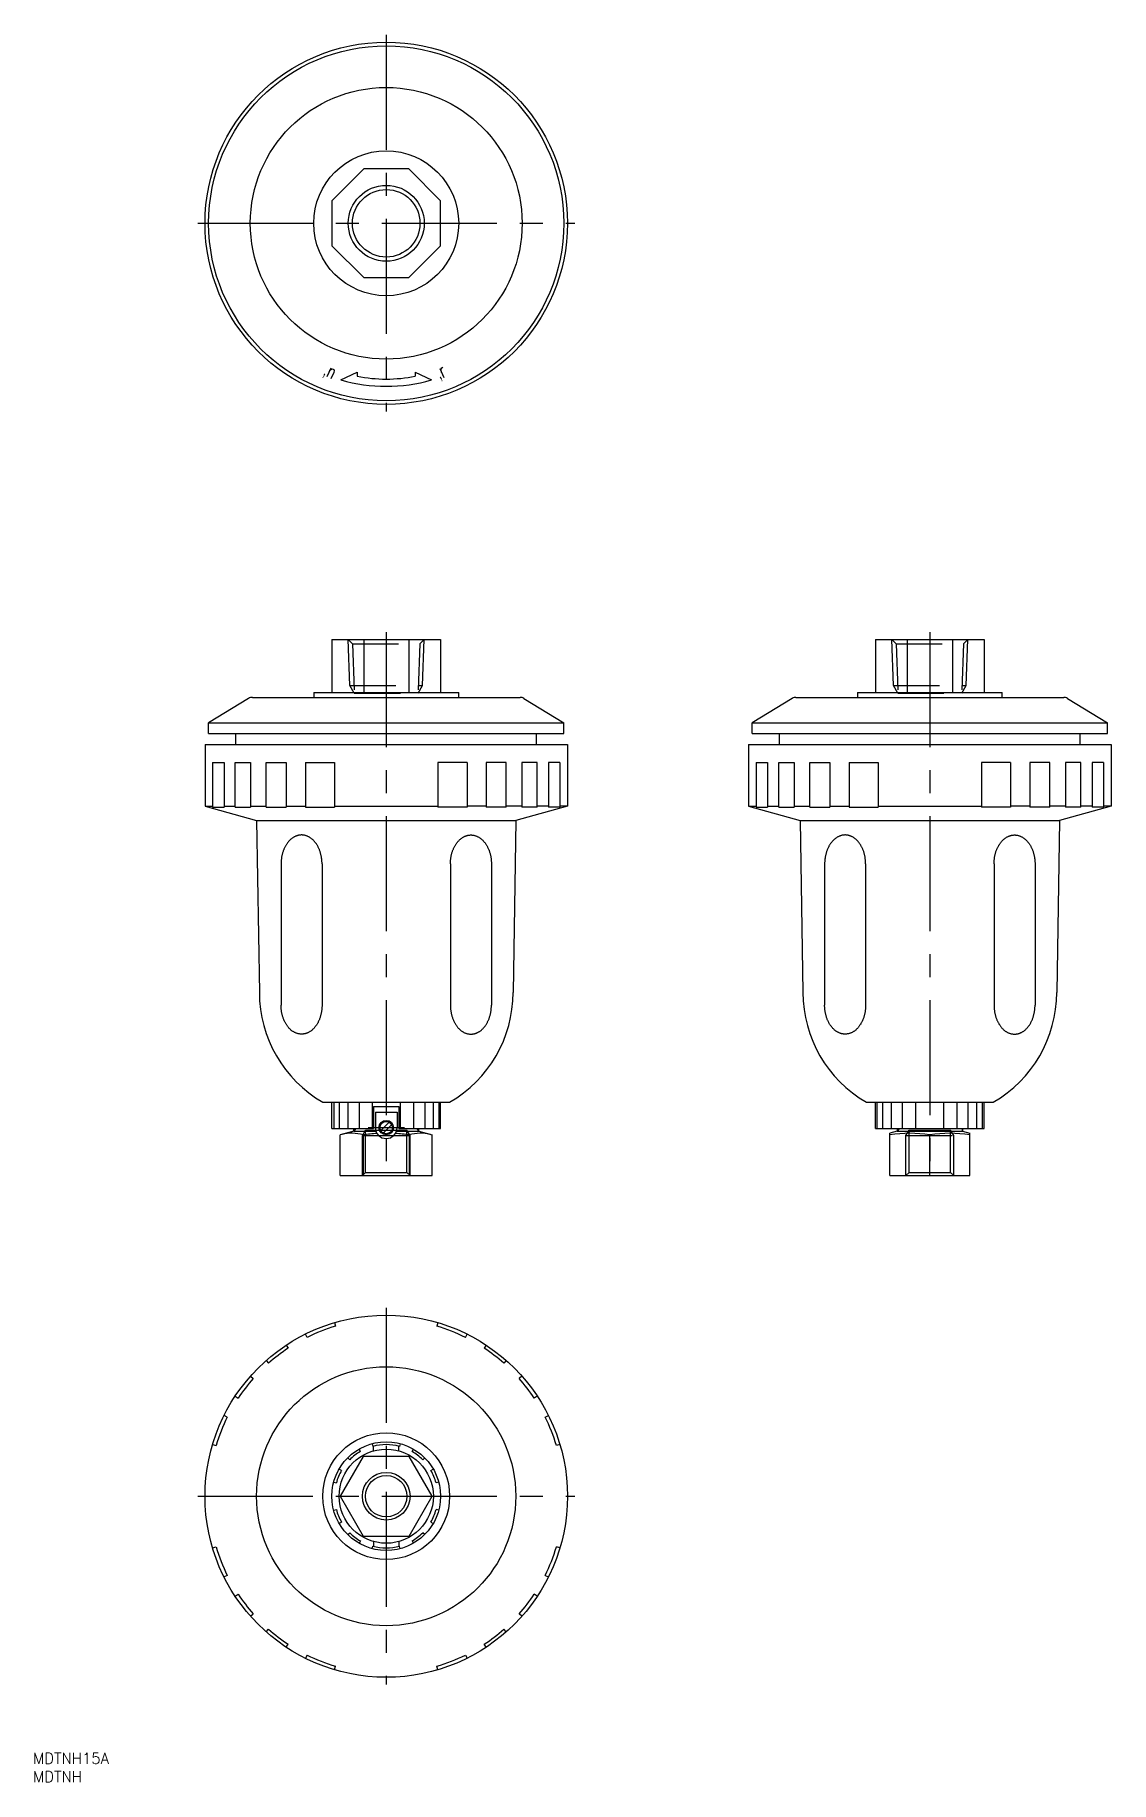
# Model space of a CAD drawing. Extents: x -97 to 200, y -315 to 167.
import ezdxf

# ---------------------------------------------------------------- set-up
doc = ezdxf.new("R2010")
doc.units = 0
doc.linetypes.add('CENTER', pattern=[50.8, 31.75, -6.35, 6.35, -6.35])
doc.linetypes.add('DASHED', pattern=[19.05, 12.7, -6.35])
doc.layers.get('0').update_dxf_attribs({"linetype": 'CONTINUOUS'})
doc.layers.add('CENTER', color=1, linetype='CENTER')
doc.styles.add('SLDTEXTSTYLE2', font='TXT', dxfattribs={"width": 0.66339, "bigfont": 'bigfont'})
doc.styles.get("Standard").update_dxf_attribs({"font": 'txt.shx', "height": 3, "bigfont": 'bigfont.shx'})

msp = doc.modelspace()

# ---------------------------------------------------------------- linework, layer by layer
at = {"color": 7, "linetype": 'CONTINUOUS'}
for p, q in [((-6.21, 129.88), (-15, 121.09)), ((6.21, 129.88), (-6.21, 129.88)), ((15, 121.09), (6.21, 129.88)), ((-15, 121.09), (-15, 108.67)), ((15, 108.67), (15, 121.09)), ((-15, 108.67), (-6.21, 99.88)), ((6.21, 99.88), (15, 108.67)), ((-6.21, 99.88), (6.21, 99.88)), ((-12.5, 71.65), (-8, 73.75)), ((-8, 73.75), (-8, 72.63)), ((8, 73.75), (12.5, 71.65)), ((8, 73.75), (8, 72.63)), ((-15, 0), (-15, -14.7)), ((-15, 0), (15, 0)), ((-6.21, 0), (-6.21, -14.7)), ((6.21, 0), (6.21, -14.7)), ((15, 0), (15, -14.7)), ((135, 0), (135, -14.7)), ((135, 0), (165, 0)), ((143.79, 0), (143.79, -14.7)), ((156.21, 0), (156.21, -14.7)), ((165, 0), (165, -14.7)), ((-37.98, -16.29), (-49, -23)), ((-36.94, -16), (36.94, -16)), ((-20, -14.7), (-20, -16)), ((-20, -14.7), (20, -14.7)), ((20, -16), (20, -14.7)), ((37.98, -16.29), (49, -23)), ((112.02, -16.29), (101, -23)), ((113.06, -16), (186.94, -16)), ((130, -14.7), (170, -14.7)), ((130, -14.7), (130, -16)), ((170, -16), (170, -14.7)), ((187.98, -16.29), (199, -23)), ((-49, -23), (49, -23)), ((-49, -26), (-49, -23)), ((49, -26), (49, -23)), ((101, -23), (199, -23)), ((101, -26), (101, -23)), ((199, -26), (199, -23)), ((-49, -26), (49, -26)), ((-41.5, -29), (-41.5, -26)), ((41.5, -29), (41.5, -26)), ((101, -26), (199, -26)), ((108.5, -29), (108.5, -26)), ((191.5, -29), (191.5, -26)), ((-50, -29), (50, -29)), ((-50, -29), (-50, -46)), ((50, -29), (50, -46)), ((100, -29), (200, -29)), ((100, -29), (100, -46)), ((200, -29), (200, -46)), ((-47.92, -34), (-44.75, -34)), ((-47.92, -34), (-47.92, -46.28)), ((-44.75, -34), (-44.75, -46.28)), ((-41.69, -34), (-37.45, -34)), ((-41.69, -46.28), (-41.69, -34)), ((-37.45, -34), (-37.45, -46.28)), ((-33.12, -34), (-27.6, -34)), ((-33.12, -46.28), (-33.12, -34)), ((-27.6, -34), (-27.6, -46.28)), ((-22.3, -34), (-14.28, -34)), ((-22.3, -34), (-22.3, -46.28)), ((-14.28, -34), (-14.28, -46.28)), ((14.28, -34), (14.28, -46.28)), ((22.3, -34), (14.28, -34)), ((22.3, -34), (22.3, -46.28)), ((33.12, -34), (27.6, -34)), ((27.6, -34), (27.6, -46.28)), ((33.12, -46.28), (33.12, -34)), ((37.45, -34), (37.45, -46.28)), ((41.69, -34), (37.45, -34)), ((41.69, -46.28), (41.69, -34)), ((44.75, -34), (44.75, -46.28)), ((47.92, -34), (44.75, -34)), ((47.92, -34), (47.92, -46.28)), ((102.08, -34), (102.08, -46.28)), ((102.08, -34), (105.25, -34)), ((105.25, -34), (105.25, -46.28)), ((108.31, -46.28), (108.31, -34)), ((108.31, -34), (112.55, -34)), ((112.55, -34), (112.55, -46.28)), ((116.88, -34), (122.4, -34)), ((116.88, -46.28), (116.88, -34)), ((122.4, -34), (122.4, -46.28)), ((127.7, -34), (127.7, -46.28)), ((127.7, -34), (135.72, -34)), ((135.72, -34), (135.72, -46.28)), ((172.3, -34), (164.28, -34)), ((164.28, -34), (164.28, -46.28)), ((172.3, -34), (172.3, -46.28)), ((183.12, -34), (177.6, -34)), ((177.6, -34), (177.6, -46.28)), ((183.12, -46.28), (183.12, -34)), ((187.45, -34), (187.45, -46.28)), ((191.69, -34), (187.45, -34)), ((191.69, -46.28), (191.69, -34)), ((197.92, -34), (194.75, -34)), ((194.75, -34), (194.75, -46.28)), ((197.92, -34), (197.92, -46.28)), ((-50, -46), (-35.75, -50)), ((-50, -46), (-47.92, -46)), ((-47.92, -46.28), (-44.75, -46.28)), ((-44.75, -46), (-41.69, -46)), ((-41.69, -46.28), (-37.45, -46.28)), ((-37.45, -46), (-33.12, -46)), ((-33.12, -46.28), (-27.6, -46.28)), ((-27.6, -46), (-22.3, -46)), ((-22.3, -46.28), (-14.28, -46.28)), ((-14.28, -46), (14.28, -46)), ((22.3, -46.28), (14.28, -46.28)), ((27.6, -46), (22.3, -46)), ((33.12, -46.28), (27.6, -46.28)), ((37.45, -46), (33.12, -46)), ((50, -46), (35.75, -50)), ((41.69, -46.28), (37.45, -46.28)), ((44.75, -46), (41.69, -46)), ((47.92, -46.28), (44.75, -46.28)), ((50, -46), (47.92, -46)), ((100, -46), (114.25, -50)), ((100, -46), (102.08, -46)), ((102.08, -46.28), (105.25, -46.28)), ((105.25, -46), (108.31, -46)), ((108.31, -46.28), (112.55, -46.28)), ((112.55, -46), (116.88, -46)), ((116.88, -46.28), (122.4, -46.28)), ((122.4, -46), (127.7, -46)), ((127.7, -46.28), (135.72, -46.28)), ((135.72, -46), (164.28, -46)), ((172.3, -46.28), (164.28, -46.28)), ((177.6, -46), (172.3, -46)), ((183.12, -46.28), (177.6, -46.28)), ((187.45, -46), (183.12, -46)), ((200, -46), (185.75, -50)), ((191.69, -46.28), (187.45, -46.28)), ((194.75, -46), (191.69, -46)), ((197.92, -46.28), (194.75, -46.28)), ((200, -46), (197.92, -46)), ((-35.75, -50), (-35, -97.5)), ((-35.75, -50), (35.75, -50)), ((35.75, -50), (35, -97.5)), ((114.25, -50), (185.75, -50)), ((114.25, -50), (115, -97.5)), ((185.75, -50), (185, -97.5)), ((-29.03, -62), (-29.03, -100.98)), ((-17.71, -61.98), (-17.71, -101)), ((17.71, -61.98), (17.71, -101)), ((29.03, -62), (29.03, -100.98)), ((120.97, -62), (120.97, -100.98)), ((132.29, -61.98), (132.29, -101)), ((167.71, -61.98), (167.71, -101)), ((179.03, -62), (179.03, -100.98)), ((-17.5, -127.8), (17.5, -127.8)), ((-15, -135), (-15, -127.8)), ((-14.49, -127.8), (-14.49, -135)), ((-12.99, -127.8), (-12.99, -135)), ((-10.61, -127.8), (-10.61, -135)), ((-7.5, -127.8), (-7.5, -135)), ((-3.88, -127.8), (-3.88, -135)), ((-3.5, -129), (3.5, -129)), ((-3.5, -129), (-3.5, -135)), ((3.5, -129), (3.5, -135)), ((3.88, -127.8), (3.88, -135)), ((7.5, -127.8), (7.5, -135)), ((10.61, -127.8), (10.61, -135)), ((12.99, -127.8), (12.99, -135)), ((14.49, -127.8), (14.49, -135)), ((15, -135), (15, -127.8)), ((132.5, -127.8), (167.5, -127.8)), ((135, -135), (135, -127.8)), ((135.51, -135), (135.51, -127.8)), ((137.01, -135), (137.01, -127.8)), ((139.39, -135), (139.39, -127.8)), ((142.5, -135), (142.5, -127.8)), ((146.12, -135), (146.12, -127.8)), ((153.88, -135), (153.88, -127.8)), ((157.5, -135), (157.5, -127.8)), ((160.61, -135), (160.61, -127.8)), ((162.99, -135), (162.99, -127.8)), ((164.49, -135), (164.49, -127.8)), ((165, -135), (165, -127.8)), ((-15, -135), (-3.5, -135)), ((-8.97, -135.8), (-8.97, -135)), ((-8.39, -135), (-8.97, -135.8)), ((-3, -130.5), (3, -130.5)), ((-3, -130.5), (-3, -134.8)), ((-1.72, -135.82), (1.02, -133.08)), ((-1.02, -136.52), (1.72, -133.78)), ((3, -130.5), (3, -134.8)), ((3.5, -135), (15, -135)), ((8.39, -135), (8.97, -135.8)), ((8.97, -135.8), (8.97, -135)), ((135, -135), (165, -135)), ((141.02, -135), (141.02, -135.8)), ((141.61, -135), (141.02, -135.8)), ((158.97, -135.8), (158.97, -135)), ((158.97, -135), (158.97, -135.8)), ((-8.97, -135.8), (-12.7, -136.8)), ((-12.7, -148), (-12.7, -136.8)), ((-8.97, -135.8), (-2.83, -135.8)), ((-6.35, -136.8), (-6.35, -148)), ((2.83, -135.8), (8.97, -135.8)), ((6.35, -136.8), (6.35, -148)), ((8.97, -135.8), (12.7, -136.8)), ((12.7, -148), (12.7, -136.8)), ((141.02, -135.8), (139, -136.34)), ((139, -148), (139, -136.34)), ((141.02, -135.8), (158.97, -135.8)), ((150, -148), (150, -136.8)), ((158.97, -135.8), (161, -136.34)), ((161, -148), (161, -136.34)), ((-12.7, -148), (12.7, -148)), ((139, -148), (161, -148)), ((-21.86, -192.7), (-22.3, -191.8)), ((-14.28, -188.63), (-14, -189.59)), ((14.28, -188.63), (14, -189.59)), ((21.86, -192.7), (22.3, -191.8)), ((-27.6, -194.86), (-27.05, -195.69)), ((27.6, -194.86), (27.05, -195.69)), ((-33.12, -199.1), (-32.46, -199.85)), ((33.12, -199.1), (32.46, -199.85)), ((-37.45, -203.43), (-36.7, -204.09)), ((37.45, -203.43), (36.7, -204.09)), ((-41.69, -208.95), (-40.86, -209.5)), ((41.69, -208.95), (40.86, -209.5)), ((-43.85, -214.69), (-44.75, -214.25)), ((43.85, -214.69), (44.75, -214.25)), ((-47.92, -222.27), (-46.96, -222.55)), ((-6.35, -225.55), (-12.7, -236.55)), ((-10.61, -225.94), (-10.08, -226.47)), ((-7.13, -224.21), (-7.5, -223.56)), ((6.35, -225.55), (-6.35, -225.55)), ((-3.88, -222.06), (-3.69, -222.79)), ((-3.5, -224.03), (-3.5, -222.74)), ((3.5, -224.03), (3.5, -222.74)), ((3.88, -222.06), (3.69, -222.79)), ((12.7, -236.55), (6.35, -225.55)), ((7.13, -224.21), (7.5, -223.56)), ((10.61, -225.94), (10.08, -226.47)), ((47.92, -222.27), (46.96, -222.55)), ((-12.34, -229.43), (-12.99, -229.05)), ((12.34, -229.43), (12.99, -229.05)), ((-14.49, -232.67), (-13.76, -232.86)), ((14.49, -232.67), (13.76, -232.86)), ((-14.49, -240.43), (-13.76, -240.24)), ((-12.7, -236.55), (-6.35, -247.55)), ((6.35, -247.55), (12.7, -236.55)), ((14.49, -240.43), (13.76, -240.24)), ((-12.34, -243.68), (-12.99, -244.05)), ((12.34, -243.68), (12.99, -244.05)), ((-47.92, -250.83), (-46.96, -250.55)), ((-10.61, -247.16), (-10.08, -246.63)), ((-7.13, -248.89), (-7.5, -249.54)), ((-6.35, -247.55), (6.35, -247.55)), ((-3.88, -251.04), (-3.69, -250.32)), ((-3.5, -249.07), (-3.5, -250.36)), ((3.5, -249.07), (3.5, -250.36)), ((3.88, -251.04), (3.69, -250.32)), ((7.13, -248.89), (7.5, -249.54)), ((10.61, -247.16), (10.08, -246.63)), ((47.92, -250.83), (46.96, -250.55)), ((-43.85, -258.41), (-44.75, -258.85)), ((43.85, -258.41), (44.75, -258.85)), ((-41.69, -264.15), (-40.86, -263.6)), ((41.69, -264.15), (40.86, -263.6)), ((-37.45, -269.68), (-36.7, -269.01)), ((37.45, -269.68), (36.7, -269.01)), ((-33.12, -274), (-32.46, -273.26)), ((33.12, -274), (32.46, -273.26)), ((-27.6, -278.24), (-27.05, -277.41)), ((27.6, -278.24), (27.05, -277.41)), ((-21.86, -280.41), (-22.3, -281.3)), ((-14.28, -284.47), (-14, -283.51)), ((14.28, -284.47), (14, -283.51)), ((21.86, -280.41), (22.3, -281.3))]:
    msp.add_line(p, q, dxfattribs=at)
at = {"color": 3, "linetype": 'DASHED'}
for p, q in [((-9.27, -1.2), (-10.48, 0)), ((-10.03, -12.7), (-10.48, 0)), ((-9.27, -1.2), (-8.8, -14.84)), ((-9.27, -1.2), (9.27, -1.2)), ((9.27, -1.2), (8.8, -14.84)), ((9.27, -1.2), (10.48, 0)), ((10.03, -12.7), (10.48, 0)), ((140.73, -1.2), (139.52, 0)), ((139.97, -12.7), (139.52, 0)), ((140.73, -1.2), (141.2, -14.84)), ((140.73, -1.2), (159.27, -1.2)), ((159.27, -1.2), (158.8, -14.84)), ((159.27, -1.2), (160.48, 0)), ((160.03, -12.7), (160.48, 0)), ((-8.8, -14.84), (-10.03, -12.7)), ((-10.03, -12.7), (10.03, -12.7)), ((8.8, -14.84), (10.03, -12.7)), ((141.2, -14.84), (139.97, -12.7)), ((139.97, -12.7), (160.03, -12.7)), ((158.8, -14.84), (160.03, -12.7)), ((-8.8, -14.84), (8.8, -14.84)), ((141.2, -14.84), (158.8, -14.84)), ((-6.58, -137), (-5.72, -135.52)), ((-6.58, -148), (-6.58, -137)), ((-6.58, -137), (6.58, -137)), ((-5.72, -147.14), (-5.72, -135.52)), ((-5.72, -135.52), (5.72, -135.52)), ((5.72, -147.14), (5.72, -135.52)), ((6.58, -137), (5.72, -135.52)), ((6.58, -148), (6.58, -137)), ((143.42, -137), (144.28, -135.52)), ((143.42, -148), (143.42, -137)), ((143.42, -137), (156.58, -137)), ((144.28, -147.14), (144.28, -135.52)), ((144.28, -135.52), (155.72, -135.52)), ((155.72, -147.14), (155.72, -135.52)), ((156.58, -137), (155.72, -135.52)), ((156.58, -148), (156.58, -137)), ((-6.58, -148), (-5.72, -147.14)), ((-5.72, -147.14), (5.72, -147.14)), ((6.58, -148), (5.72, -147.14)), ((143.42, -148), (144.28, -147.14)), ((144.28, -147.14), (155.72, -147.14)), ((156.58, -148), (155.72, -147.14))]:
    msp.add_line(p, q, dxfattribs=at)
at = {"color": 1, "linetype": 'CENTER'}
msp.add_line((-5, -134.8), (5, -134.8), dxfattribs=at)
at = {"color": 7, "linetype": 'CONTINUOUS'}
for points in [[(-17.71, -62, 0), (-17.72, -61.8, 0), (-17.72, -61.6, 0), (-17.73, -61.41, 0), (-17.74, -61.21, 0), (-17.76, -61.02, 0), (-17.77, -60.82, 0), (-17.8, -60.63, 0), (-17.82, -60.43, 0), (-17.85, -60.24, 0), (-17.88, -60.05, 0), (-17.92, -59.86, 0), (-17.96, -59.67, 0), (-18, -59.49, 0), (-18.04, -59.3, 0), (-18.09, -59.12, 0), (-18.14, -58.93, 0), (-18.2, -58.75, 0), (-18.26, -58.58, 0), (-18.32, -58.4, 0), (-18.38, -58.22, 0), (-18.45, -58.05, 0), (-18.52, -57.88, 0), (-18.59, -57.72, 0), (-18.66, -57.55, 0), (-18.74, -57.39, 0), (-18.82, -57.23, 0), (-18.91, -57.07, 0), (-19, -56.92, 0), (-19.08, -56.77, 0), (-19.18, -56.62, 0), (-19.27, -56.48, 0), (-19.37, -56.34, 0), (-19.47, -56.2, 0), (-19.57, -56.07, 0), (-19.67, -55.94, 0), (-19.78, -55.81, 0), (-19.89, -55.69, 0), (-20, -55.57, 0), (-20.11, -55.46, 0), (-20.22, -55.35, 0), (-20.34, -55.24, 0), (-20.46, -55.14, 0), (-20.58, -55.04, 0), (-20.7, -54.94, 0), (-20.82, -54.85, 0), (-20.95, -54.77, 0), (-21.07, -54.68, 0), (-21.2, -54.61, 0), (-21.33, -54.53, 0), (-21.46, -54.47, 0), (-21.59, -54.4, 0), (-21.72, -54.34, 0), (-21.86, -54.29, 0), (-21.99, -54.24, 0), (-22.13, -54.19, 0), (-22.26, -54.15, 0), (-22.4, -54.12, 0), (-22.54, -54.09, 0), (-22.67, -54.06, 0), (-22.81, -54.04, 0), (-22.95, -54.02, 0), (-23.09, -54.01, 0), (-23.23, -54, 0), (-23.37, -54, 0), (-23.51, -54, 0), (-23.64, -54.01, 0), (-23.78, -54.02, 0), (-23.92, -54.04, 0), (-24.06, -54.06, 0), (-24.2, -54.09, 0), (-24.33, -54.12, 0), (-24.47, -54.15, 0), (-24.61, -54.2, 0), (-24.74, -54.24, 0), (-24.88, -54.29, 0), (-25.01, -54.35, 0), (-25.14, -54.41, 0), (-25.27, -54.47, 0), (-25.4, -54.54, 0), (-25.53, -54.61, 0), (-25.66, -54.69, 0), (-25.79, -54.77, 0), (-25.91, -54.86, 0), (-26.03, -54.95, 0), (-26.16, -55.04, 0), (-26.28, -55.14, 0), (-26.39, -55.24, 0), (-26.51, -55.35, 0), (-26.62, -55.46, 0), (-26.74, -55.58, 0), (-26.85, -55.7, 0), (-26.96, -55.82, 0), (-27.06, -55.95, 0), (-27.17, -56.08, 0), (-27.27, -56.21, 0), (-27.37, -56.35, 0), (-27.46, -56.49, 0), (-27.56, -56.63, 0), (-27.65, -56.78, 0), (-27.74, -56.93, 0), (-27.83, -57.08, 0), (-27.91, -57.24, 0), (-27.99, -57.4, 0), (-28.07, -57.56, 0), (-28.15, -57.72, 0), (-28.22, -57.89, 0), (-28.29, -58.06, 0), (-28.36, -58.23, 0), (-28.42, -58.41, 0), (-28.48, -58.58, 0), (-28.54, -58.76, 0), (-28.6, -58.94, 0), (-28.65, -59.13, 0), (-28.7, -59.31, 0), (-28.74, -59.49, 0), (-28.78, -59.68, 0), (-28.82, -59.87, 0), (-28.86, -60.06, 0), (-28.89, -60.25, 0), (-28.92, -60.44, 0), (-28.94, -60.64, 0), (-28.97, -60.83, 0), (-28.98, -61.03, 0), (-29, -61.22, 0), (-29.01, -61.42, 0), (-29.02, -61.61, 0), (-29.03, -61.81, 0), (-29.03, -62, 0)], [(17.71, -62, 0), (17.72, -61.8, 0), (17.72, -61.6, 0), (17.73, -61.41, 0), (17.74, -61.21, 0), (17.76, -61.02, 0), (17.77, -60.82, 0), (17.8, -60.63, 0), (17.82, -60.43, 0), (17.85, -60.24, 0), (17.88, -60.05, 0), (17.92, -59.86, 0), (17.96, -59.67, 0), (18, -59.49, 0), (18.04, -59.3, 0), (18.09, -59.12, 0), (18.14, -58.93, 0), (18.2, -58.75, 0), (18.26, -58.58, 0), (18.32, -58.4, 0), (18.38, -58.22, 0), (18.45, -58.05, 0), (18.52, -57.88, 0), (18.59, -57.72, 0), (18.66, -57.55, 0), (18.74, -57.39, 0), (18.82, -57.23, 0), (18.91, -57.07, 0), (19, -56.92, 0), (19.08, -56.77, 0), (19.18, -56.62, 0), (19.27, -56.48, 0), (19.37, -56.34, 0), (19.47, -56.2, 0), (19.57, -56.07, 0), (19.67, -55.94, 0), (19.78, -55.81, 0), (19.89, -55.69, 0), (20, -55.57, 0), (20.11, -55.46, 0), (20.22, -55.35, 0), (20.34, -55.24, 0), (20.46, -55.14, 0), (20.58, -55.04, 0), (20.7, -54.94, 0), (20.82, -54.85, 0), (20.95, -54.77, 0), (21.07, -54.68, 0), (21.2, -54.61, 0), (21.33, -54.53, 0), (21.46, -54.47, 0), (21.59, -54.4, 0), (21.72, -54.34, 0), (21.86, -54.29, 0), (21.99, -54.24, 0), (22.13, -54.19, 0), (22.26, -54.15, 0), (22.4, -54.12, 0), (22.54, -54.09, 0), (22.67, -54.06, 0), (22.81, -54.04, 0), (22.95, -54.02, 0), (23.09, -54.01, 0), (23.23, -54, 0), (23.37, -54, 0), (23.51, -54, 0), (23.64, -54.01, 0), (23.78, -54.02, 0), (23.92, -54.04, 0), (24.06, -54.06, 0), (24.2, -54.09, 0), (24.33, -54.12, 0), (24.47, -54.15, 0), (24.61, -54.2, 0), (24.74, -54.24, 0), (24.88, -54.29, 0), (25.01, -54.35, 0), (25.14, -54.41, 0), (25.27, -54.47, 0), (25.4, -54.54, 0), (25.53, -54.61, 0), (25.66, -54.69, 0), (25.79, -54.77, 0), (25.91, -54.86, 0), (26.03, -54.95, 0), (26.16, -55.04, 0), (26.28, -55.14, 0), (26.39, -55.24, 0), (26.51, -55.35, 0), (26.62, -55.46, 0), (26.74, -55.58, 0), (26.85, -55.7, 0), (26.96, -55.82, 0), (27.06, -55.95, 0), (27.17, -56.08, 0), (27.27, -56.21, 0), (27.37, -56.35, 0), (27.46, -56.49, 0), (27.56, -56.63, 0), (27.65, -56.78, 0), (27.74, -56.93, 0), (27.83, -57.08, 0), (27.91, -57.24, 0), (27.99, -57.4, 0), (28.07, -57.56, 0), (28.15, -57.72, 0), (28.22, -57.89, 0), (28.29, -58.06, 0), (28.36, -58.23, 0), (28.42, -58.41, 0), (28.48, -58.58, 0), (28.54, -58.76, 0), (28.6, -58.94, 0), (28.65, -59.13, 0), (28.7, -59.31, 0), (28.74, -59.49, 0), (28.78, -59.68, 0), (28.82, -59.87, 0), (28.86, -60.06, 0), (28.89, -60.25, 0), (28.92, -60.44, 0), (28.94, -60.64, 0), (28.97, -60.83, 0), (28.98, -61.03, 0), (29, -61.22, 0), (29.01, -61.42, 0), (29.02, -61.61, 0), (29.03, -61.81, 0), (29.03, -62, 0)], [(132.29, -62, 0), (132.28, -61.8, 0), (132.28, -61.6, 0), (132.27, -61.41, 0), (132.26, -61.21, 0), (132.24, -61.02, 0), (132.22, -60.82, 0), (132.2, -60.63, 0), (132.18, -60.43, 0), (132.15, -60.24, 0), (132.12, -60.05, 0), (132.08, -59.86, 0), (132.04, -59.67, 0), (132, -59.49, 0), (131.96, -59.3, 0), (131.91, -59.12, 0), (131.86, -58.93, 0), (131.8, -58.75, 0), (131.75, -58.58, 0), (131.68, -58.4, 0), (131.62, -58.22, 0), (131.55, -58.05, 0), (131.48, -57.88, 0), (131.41, -57.72, 0), (131.34, -57.55, 0), (131.26, -57.39, 0), (131.18, -57.23, 0), (131.09, -57.07, 0), (131, -56.92, 0), (130.92, -56.77, 0), (130.82, -56.62, 0), (130.73, -56.48, 0), (130.63, -56.34, 0), (130.53, -56.2, 0), (130.43, -56.07, 0), (130.33, -55.94, 0), (130.22, -55.81, 0), (130.11, -55.69, 0), (130, -55.57, 0), (129.89, -55.46, 0), (129.78, -55.35, 0), (129.66, -55.24, 0), (129.54, -55.14, 0), (129.42, -55.04, 0), (129.3, -54.94, 0), (129.18, -54.85, 0), (129.05, -54.77, 0), (128.93, -54.68, 0), (128.8, -54.61, 0), (128.67, -54.53, 0), (128.54, -54.47, 0), (128.41, -54.4, 0), (128.28, -54.34, 0), (128.14, -54.29, 0), (128.01, -54.24, 0), (127.87, -54.19, 0), (127.74, -54.15, 0), (127.6, -54.12, 0), (127.46, -54.09, 0), (127.33, -54.06, 0), (127.19, -54.04, 0), (127.05, -54.02, 0), (126.91, -54.01, 0), (126.77, -54, 0), (126.63, -54, 0), (126.5, -54, 0), (126.36, -54.01, 0), (126.22, -54.02, 0), (126.08, -54.04, 0), (125.94, -54.06, 0), (125.8, -54.09, 0), (125.67, -54.12, 0), (125.53, -54.15, 0), (125.39, -54.2, 0), (125.26, -54.24, 0), (125.12, -54.29, 0), (124.99, -54.35, 0), (124.86, -54.41, 0), (124.73, -54.47, 0), (124.6, -54.54, 0), (124.47, -54.61, 0), (124.34, -54.69, 0), (124.22, -54.77, 0), (124.09, -54.86, 0), (123.97, -54.95, 0), (123.84, -55.04, 0), (123.72, -55.14, 0), (123.61, -55.24, 0), (123.49, -55.35, 0), (123.38, -55.46, 0), (123.26, -55.58, 0), (123.15, -55.7, 0), (123.04, -55.82, 0), (122.94, -55.95, 0), (122.83, -56.08, 0), (122.73, -56.21, 0), (122.63, -56.35, 0), (122.53, -56.49, 0), (122.44, -56.63, 0), (122.35, -56.78, 0), (122.26, -56.93, 0), (122.17, -57.08, 0), (122.09, -57.24, 0), (122.01, -57.4, 0), (121.93, -57.56, 0), (121.85, -57.72, 0), (121.78, -57.89, 0), (121.71, -58.06, 0), (121.64, -58.23, 0), (121.58, -58.41, 0), (121.52, -58.58, 0), (121.46, -58.76, 0), (121.41, -58.94, 0), (121.35, -59.13, 0), (121.31, -59.31, 0), (121.26, -59.49, 0), (121.22, -59.68, 0), (121.18, -59.87, 0), (121.14, -60.06, 0), (121.11, -60.25, 0), (121.08, -60.44, 0), (121.06, -60.64, 0), (121.03, -60.83, 0), (121.02, -61.03, 0), (121, -61.22, 0), (120.99, -61.42, 0), (120.98, -61.61, 0), (120.97, -61.81, 0), (120.97, -62, 0)], [(167.71, -62, 0), (167.72, -61.8, 0), (167.72, -61.6, 0), (167.73, -61.41, 0), (167.74, -61.21, 0), (167.76, -61.02, 0), (167.78, -60.82, 0), (167.8, -60.63, 0), (167.82, -60.43, 0), (167.85, -60.24, 0), (167.88, -60.05, 0), (167.92, -59.86, 0), (167.96, -59.67, 0), (168, -59.49, 0), (168.04, -59.3, 0), (168.09, -59.12, 0), (168.14, -58.93, 0), (168.2, -58.75, 0), (168.25, -58.58, 0), (168.32, -58.4, 0), (168.38, -58.22, 0), (168.45, -58.05, 0), (168.52, -57.88, 0), (168.59, -57.72, 0), (168.66, -57.55, 0), (168.74, -57.39, 0), (168.82, -57.23, 0), (168.91, -57.07, 0), (169, -56.92, 0), (169.08, -56.77, 0), (169.18, -56.62, 0), (169.27, -56.48, 0), (169.37, -56.34, 0), (169.47, -56.2, 0), (169.57, -56.07, 0), (169.67, -55.94, 0), (169.78, -55.81, 0), (169.89, -55.69, 0), (170, -55.57, 0), (170.11, -55.46, 0), (170.22, -55.35, 0), (170.34, -55.24, 0), (170.46, -55.14, 0), (170.58, -55.04, 0), (170.7, -54.94, 0), (170.82, -54.85, 0), (170.95, -54.77, 0), (171.07, -54.68, 0), (171.2, -54.61, 0), (171.33, -54.53, 0), (171.46, -54.47, 0), (171.59, -54.4, 0), (171.72, -54.34, 0), (171.86, -54.29, 0), (171.99, -54.24, 0), (172.13, -54.19, 0), (172.26, -54.15, 0), (172.4, -54.12, 0), (172.54, -54.09, 0), (172.67, -54.06, 0), (172.81, -54.04, 0), (172.95, -54.02, 0), (173.09, -54.01, 0), (173.23, -54, 0), (173.37, -54, 0), (173.5, -54, 0), (173.64, -54.01, 0), (173.78, -54.02, 0), (173.92, -54.04, 0), (174.06, -54.06, 0), (174.2, -54.09, 0), (174.33, -54.12, 0), (174.47, -54.15, 0), (174.61, -54.2, 0), (174.74, -54.24, 0), (174.88, -54.29, 0), (175.01, -54.35, 0), (175.14, -54.41, 0), (175.27, -54.47, 0), (175.4, -54.54, 0), (175.53, -54.61, 0), (175.66, -54.69, 0), (175.78, -54.77, 0), (175.91, -54.86, 0), (176.03, -54.95, 0), (176.16, -55.04, 0), (176.28, -55.14, 0), (176.39, -55.24, 0), (176.51, -55.35, 0), (176.62, -55.46, 0), (176.74, -55.58, 0), (176.85, -55.7, 0), (176.96, -55.82, 0), (177.06, -55.95, 0), (177.17, -56.08, 0), (177.27, -56.21, 0), (177.37, -56.35, 0), (177.47, -56.49, 0), (177.56, -56.63, 0), (177.65, -56.78, 0), (177.74, -56.93, 0), (177.83, -57.08, 0), (177.91, -57.24, 0), (177.99, -57.4, 0), (178.07, -57.56, 0), (178.15, -57.72, 0), (178.22, -57.89, 0), (178.29, -58.06, 0), (178.36, -58.23, 0), (178.42, -58.41, 0), (178.48, -58.58, 0), (178.54, -58.76, 0), (178.59, -58.94, 0), (178.65, -59.13, 0), (178.69, -59.31, 0), (178.74, -59.49, 0), (178.78, -59.68, 0), (178.82, -59.87, 0), (178.86, -60.06, 0), (178.89, -60.25, 0), (178.92, -60.44, 0), (178.94, -60.64, 0), (178.97, -60.83, 0), (178.99, -61.03, 0), (179, -61.22, 0), (179.01, -61.42, 0), (179.02, -61.61, 0), (179.03, -61.81, 0), (179.03, -62, 0)], [(-17.71, -100.98, 0), (-17.72, -101.18, 0), (-17.72, -101.38, 0), (-17.73, -101.57, 0), (-17.74, -101.77, 0), (-17.76, -101.96, 0), (-17.77, -102.16, 0), (-17.8, -102.35, 0), (-17.82, -102.54, 0), (-17.85, -102.73, 0), (-17.88, -102.93, 0), (-17.92, -103.12, 0), (-17.96, -103.3, 0), (-18, -103.49, 0), (-18.04, -103.68, 0), (-18.09, -103.86, 0), (-18.14, -104.04, 0), (-18.2, -104.22, 0), (-18.26, -104.4, 0), (-18.32, -104.58, 0), (-18.38, -104.75, 0), (-18.45, -104.92, 0), (-18.52, -105.09, 0), (-18.59, -105.26, 0), (-18.66, -105.43, 0), (-18.74, -105.59, 0), (-18.82, -105.75, 0), (-18.91, -105.9, 0), (-19, -106.06, 0), (-19.08, -106.21, 0), (-19.18, -106.35, 0), (-19.27, -106.5, 0), (-19.37, -106.64, 0), (-19.47, -106.78, 0), (-19.57, -106.91, 0), (-19.67, -107.04, 0), (-19.78, -107.17, 0), (-19.89, -107.29, 0), (-20, -107.41, 0), (-20.11, -107.52, 0), (-20.22, -107.63, 0), (-20.34, -107.74, 0), (-20.46, -107.84, 0), (-20.58, -107.94, 0), (-20.7, -108.03, 0), (-20.82, -108.13, 0), (-20.95, -108.21, 0), (-21.07, -108.29, 0), (-21.2, -108.37, 0), (-21.33, -108.44, 0), (-21.46, -108.51, 0), (-21.59, -108.58, 0), (-21.72, -108.64, 0), (-21.86, -108.69, 0), (-21.99, -108.74, 0), (-22.13, -108.78, 0), (-22.26, -108.83, 0), (-22.4, -108.86, 0), (-22.54, -108.89, 0), (-22.67, -108.92, 0), (-22.81, -108.94, 0), (-22.95, -108.96, 0), (-23.09, -108.97, 0), (-23.23, -108.97, 0), (-23.37, -108.98, 0), (-23.51, -108.97, 0), (-23.64, -108.97, 0), (-23.78, -108.96, 0), (-23.92, -108.94, 0), (-24.06, -108.92, 0), (-24.2, -108.89, 0), (-24.33, -108.86, 0), (-24.47, -108.82, 0), (-24.61, -108.78, 0), (-24.74, -108.74, 0), (-24.88, -108.69, 0), (-25.01, -108.63, 0), (-25.14, -108.57, 0), (-25.27, -108.51, 0), (-25.4, -108.44, 0), (-25.53, -108.37, 0), (-25.66, -108.29, 0), (-25.79, -108.21, 0), (-25.91, -108.12, 0), (-26.03, -108.03, 0), (-26.16, -107.94, 0), (-26.28, -107.84, 0), (-26.39, -107.73, 0), (-26.51, -107.63, 0), (-26.62, -107.52, 0), (-26.74, -107.4, 0), (-26.85, -107.28, 0), (-26.96, -107.16, 0), (-27.06, -107.03, 0), (-27.17, -106.9, 0), (-27.27, -106.77, 0), (-27.37, -106.63, 0), (-27.46, -106.49, 0), (-27.56, -106.35, 0), (-27.65, -106.2, 0), (-27.74, -106.05, 0), (-27.83, -105.9, 0), (-27.91, -105.74, 0), (-27.99, -105.58, 0), (-28.07, -105.42, 0), (-28.15, -105.25, 0), (-28.22, -105.09, 0), (-28.29, -104.92, 0), (-28.36, -104.75, 0), (-28.42, -104.57, 0), (-28.48, -104.39, 0), (-28.54, -104.22, 0), (-28.6, -104.03, 0), (-28.65, -103.85, 0), (-28.7, -103.67, 0), (-28.74, -103.48, 0), (-28.78, -103.3, 0), (-28.82, -103.11, 0), (-28.86, -102.92, 0), (-28.89, -102.73, 0), (-28.92, -102.53, 0), (-28.94, -102.34, 0), (-28.97, -102.15, 0), (-28.98, -101.95, 0), (-29, -101.76, 0), (-29.01, -101.56, 0), (-29.02, -101.37, 0), (-29.03, -101.17, 0), (-29.03, -100.97, 0)], [(17.71, -100.98, 0), (17.72, -101.18, 0), (17.72, -101.38, 0), (17.73, -101.57, 0), (17.74, -101.77, 0), (17.76, -101.96, 0), (17.77, -102.16, 0), (17.8, -102.35, 0), (17.82, -102.54, 0), (17.85, -102.73, 0), (17.88, -102.93, 0), (17.92, -103.12, 0), (17.96, -103.3, 0), (18, -103.49, 0), (18.04, -103.68, 0), (18.09, -103.86, 0), (18.14, -104.04, 0), (18.2, -104.22, 0), (18.26, -104.4, 0), (18.32, -104.58, 0), (18.38, -104.75, 0), (18.45, -104.92, 0), (18.52, -105.09, 0), (18.59, -105.26, 0), (18.66, -105.43, 0), (18.74, -105.59, 0), (18.82, -105.75, 0), (18.91, -105.9, 0), (19, -106.06, 0), (19.08, -106.21, 0), (19.18, -106.35, 0), (19.27, -106.5, 0), (19.37, -106.64, 0), (19.47, -106.78, 0), (19.57, -106.91, 0), (19.67, -107.04, 0), (19.78, -107.17, 0), (19.89, -107.29, 0), (20, -107.41, 0), (20.11, -107.52, 0), (20.22, -107.63, 0), (20.34, -107.74, 0), (20.46, -107.84, 0), (20.58, -107.94, 0), (20.7, -108.03, 0), (20.82, -108.13, 0), (20.95, -108.21, 0), (21.07, -108.29, 0), (21.2, -108.37, 0), (21.33, -108.44, 0), (21.46, -108.51, 0), (21.59, -108.58, 0), (21.72, -108.64, 0), (21.86, -108.69, 0), (21.99, -108.74, 0), (22.13, -108.78, 0), (22.26, -108.83, 0), (22.4, -108.86, 0), (22.54, -108.89, 0), (22.67, -108.92, 0), (22.81, -108.94, 0), (22.95, -108.96, 0), (23.09, -108.97, 0), (23.23, -108.97, 0), (23.37, -108.98, 0), (23.51, -108.97, 0), (23.64, -108.97, 0), (23.78, -108.96, 0), (23.92, -108.94, 0), (24.06, -108.92, 0), (24.2, -108.89, 0), (24.33, -108.86, 0), (24.47, -108.82, 0), (24.61, -108.78, 0), (24.74, -108.74, 0), (24.88, -108.69, 0), (25.01, -108.63, 0), (25.14, -108.57, 0), (25.27, -108.51, 0), (25.4, -108.44, 0), (25.53, -108.37, 0), (25.66, -108.29, 0), (25.79, -108.21, 0), (25.91, -108.12, 0), (26.03, -108.03, 0), (26.16, -107.94, 0), (26.28, -107.84, 0), (26.39, -107.73, 0), (26.51, -107.63, 0), (26.62, -107.52, 0), (26.74, -107.4, 0), (26.85, -107.28, 0), (26.96, -107.16, 0), (27.06, -107.03, 0), (27.17, -106.9, 0), (27.27, -106.77, 0), (27.37, -106.63, 0), (27.46, -106.49, 0), (27.56, -106.35, 0), (27.65, -106.2, 0), (27.74, -106.05, 0), (27.83, -105.9, 0), (27.91, -105.74, 0), (27.99, -105.58, 0), (28.07, -105.42, 0), (28.15, -105.25, 0), (28.22, -105.09, 0), (28.29, -104.92, 0), (28.36, -104.75, 0), (28.42, -104.57, 0), (28.48, -104.39, 0), (28.54, -104.22, 0), (28.6, -104.03, 0), (28.65, -103.85, 0), (28.7, -103.67, 0), (28.74, -103.48, 0), (28.78, -103.3, 0), (28.82, -103.11, 0), (28.86, -102.92, 0), (28.89, -102.73, 0), (28.92, -102.53, 0), (28.94, -102.34, 0), (28.97, -102.15, 0), (28.98, -101.95, 0), (29, -101.76, 0), (29.01, -101.56, 0), (29.02, -101.37, 0), (29.03, -101.17, 0), (29.03, -100.97, 0)], [(132.29, -100.98, 0), (132.28, -101.18, 0), (132.28, -101.38, 0), (132.27, -101.57, 0), (132.26, -101.77, 0), (132.24, -101.96, 0), (132.22, -102.16, 0), (132.2, -102.35, 0), (132.18, -102.54, 0), (132.15, -102.73, 0), (132.12, -102.93, 0), (132.08, -103.12, 0), (132.04, -103.3, 0), (132, -103.49, 0), (131.96, -103.68, 0), (131.91, -103.86, 0), (131.86, -104.04, 0), (131.8, -104.22, 0), (131.75, -104.4, 0), (131.68, -104.58, 0), (131.62, -104.75, 0), (131.55, -104.92, 0), (131.48, -105.09, 0), (131.41, -105.26, 0), (131.34, -105.43, 0), (131.26, -105.59, 0), (131.18, -105.75, 0), (131.09, -105.9, 0), (131, -106.06, 0), (130.92, -106.21, 0), (130.82, -106.35, 0), (130.73, -106.5, 0), (130.63, -106.64, 0), (130.53, -106.78, 0), (130.43, -106.91, 0), (130.33, -107.04, 0), (130.22, -107.17, 0), (130.11, -107.29, 0), (130, -107.41, 0), (129.89, -107.52, 0), (129.78, -107.63, 0), (129.66, -107.74, 0), (129.54, -107.84, 0), (129.42, -107.94, 0), (129.3, -108.03, 0), (129.18, -108.13, 0), (129.05, -108.21, 0), (128.93, -108.29, 0), (128.8, -108.37, 0), (128.67, -108.44, 0), (128.54, -108.51, 0), (128.41, -108.58, 0), (128.28, -108.64, 0), (128.14, -108.69, 0), (128.01, -108.74, 0), (127.87, -108.78, 0), (127.74, -108.83, 0), (127.6, -108.86, 0), (127.46, -108.89, 0), (127.33, -108.92, 0), (127.19, -108.94, 0), (127.05, -108.96, 0), (126.91, -108.97, 0), (126.77, -108.97, 0), (126.63, -108.98, 0), (126.5, -108.97, 0), (126.36, -108.97, 0), (126.22, -108.96, 0), (126.08, -108.94, 0), (125.94, -108.92, 0), (125.8, -108.89, 0), (125.67, -108.86, 0), (125.53, -108.82, 0), (125.39, -108.78, 0), (125.26, -108.74, 0), (125.12, -108.69, 0), (124.99, -108.63, 0), (124.86, -108.57, 0), (124.73, -108.51, 0), (124.6, -108.44, 0), (124.47, -108.37, 0), (124.34, -108.29, 0), (124.22, -108.21, 0), (124.09, -108.12, 0), (123.97, -108.03, 0), (123.84, -107.94, 0), (123.72, -107.84, 0), (123.61, -107.73, 0), (123.49, -107.63, 0), (123.38, -107.52, 0), (123.26, -107.4, 0), (123.15, -107.28, 0), (123.04, -107.16, 0), (122.94, -107.03, 0), (122.83, -106.9, 0), (122.73, -106.77, 0), (122.63, -106.63, 0), (122.53, -106.49, 0), (122.44, -106.35, 0), (122.35, -106.2, 0), (122.26, -106.05, 0), (122.17, -105.9, 0), (122.09, -105.74, 0), (122.01, -105.58, 0), (121.93, -105.42, 0), (121.85, -105.25, 0), (121.78, -105.09, 0), (121.71, -104.92, 0), (121.64, -104.75, 0), (121.58, -104.57, 0), (121.52, -104.39, 0), (121.46, -104.22, 0), (121.41, -104.03, 0), (121.35, -103.85, 0), (121.31, -103.67, 0), (121.26, -103.48, 0), (121.22, -103.3, 0), (121.18, -103.11, 0), (121.14, -102.92, 0), (121.11, -102.73, 0), (121.08, -102.53, 0), (121.06, -102.34, 0), (121.03, -102.15, 0), (121.02, -101.95, 0), (121, -101.76, 0), (120.99, -101.56, 0), (120.98, -101.37, 0), (120.97, -101.17, 0), (120.97, -100.97, 0)], [(167.71, -100.98, 0), (167.72, -101.18, 0), (167.72, -101.38, 0), (167.73, -101.57, 0), (167.74, -101.77, 0), (167.76, -101.96, 0), (167.78, -102.16, 0), (167.8, -102.35, 0), (167.82, -102.54, 0), (167.85, -102.73, 0), (167.88, -102.93, 0), (167.92, -103.12, 0), (167.96, -103.3, 0), (168, -103.49, 0), (168.04, -103.68, 0), (168.09, -103.86, 0), (168.14, -104.04, 0), (168.2, -104.22, 0), (168.25, -104.4, 0), (168.32, -104.58, 0), (168.38, -104.75, 0), (168.45, -104.92, 0), (168.52, -105.09, 0), (168.59, -105.26, 0), (168.66, -105.43, 0), (168.74, -105.59, 0), (168.82, -105.75, 0), (168.91, -105.9, 0), (169, -106.06, 0), (169.08, -106.21, 0), (169.18, -106.35, 0), (169.27, -106.5, 0), (169.37, -106.64, 0), (169.47, -106.78, 0), (169.57, -106.91, 0), (169.67, -107.04, 0), (169.78, -107.17, 0), (169.89, -107.29, 0), (170, -107.41, 0), (170.11, -107.52, 0), (170.22, -107.63, 0), (170.34, -107.74, 0), (170.46, -107.84, 0), (170.58, -107.94, 0), (170.7, -108.03, 0), (170.82, -108.13, 0), (170.95, -108.21, 0), (171.07, -108.29, 0), (171.2, -108.37, 0), (171.33, -108.44, 0), (171.46, -108.51, 0), (171.59, -108.58, 0), (171.72, -108.64, 0), (171.86, -108.69, 0), (171.99, -108.74, 0), (172.13, -108.78, 0), (172.26, -108.83, 0), (172.4, -108.86, 0), (172.54, -108.89, 0), (172.67, -108.92, 0), (172.81, -108.94, 0), (172.95, -108.96, 0), (173.09, -108.97, 0), (173.23, -108.97, 0), (173.37, -108.98, 0), (173.5, -108.97, 0), (173.64, -108.97, 0), (173.78, -108.96, 0), (173.92, -108.94, 0), (174.06, -108.92, 0), (174.2, -108.89, 0), (174.33, -108.86, 0), (174.47, -108.82, 0), (174.61, -108.78, 0), (174.74, -108.74, 0), (174.88, -108.69, 0), (175.01, -108.63, 0), (175.14, -108.57, 0), (175.27, -108.51, 0), (175.4, -108.44, 0), (175.53, -108.37, 0), (175.66, -108.29, 0), (175.78, -108.21, 0), (175.91, -108.12, 0), (176.03, -108.03, 0), (176.16, -107.94, 0), (176.28, -107.84, 0), (176.39, -107.73, 0), (176.51, -107.63, 0), (176.62, -107.52, 0), (176.74, -107.4, 0), (176.85, -107.28, 0), (176.96, -107.16, 0), (177.06, -107.03, 0), (177.17, -106.9, 0), (177.27, -106.77, 0), (177.37, -106.63, 0), (177.47, -106.49, 0), (177.56, -106.35, 0), (177.65, -106.2, 0), (177.74, -106.05, 0), (177.83, -105.9, 0), (177.91, -105.74, 0), (177.99, -105.58, 0), (178.07, -105.42, 0), (178.15, -105.25, 0), (178.22, -105.09, 0), (178.29, -104.92, 0), (178.36, -104.75, 0), (178.42, -104.57, 0), (178.48, -104.39, 0), (178.54, -104.22, 0), (178.59, -104.03, 0), (178.65, -103.85, 0), (178.69, -103.67, 0), (178.74, -103.48, 0), (178.78, -103.3, 0), (178.82, -103.11, 0), (178.86, -102.92, 0), (178.89, -102.73, 0), (178.92, -102.53, 0), (178.94, -102.34, 0), (178.97, -102.15, 0), (178.99, -101.95, 0), (179, -101.76, 0), (179.01, -101.56, 0), (179.02, -101.37, 0), (179.03, -101.17, 0), (179.03, -100.97, 0)]]:
    msp.add_polyline3d(points, dxfattribs=at)
for centre, radius in [((0, 114.88), 50), ((0, 114.88), 49), ((0, 114.88), 37.5), ((0, 114.88), 20), ((0, 114.88), 9.32), ((0, -134.8), 2), ((0, -134.8), 1.7), ((0, -236.55), 50), ((0, -236.55), 35.75), ((0, -236.55), 17.5), ((0, -236.55), 15), ((0, -236.55), 13), ((0, -236.55), 5.72)]:
    msp.add_circle(centre, radius, dxfattribs=at)
at = {"color": 3, "linetype": 'CONTINUOUS'}
for centre, radius in [((0, 114.88), 10.48), ((0, -236.55), 6.58)]:
    msp.add_circle(centre, radius, dxfattribs=at)
at = {"color": 7, "linetype": 'CONTINUOUS'}
for centre, radius, start, end in [((0, 114.88), 43, 259.2778, 280.7222), ((0, 114.88), 45, 253.8724, 286.1276), ((-36.94, -18), 2, 90, 121.3287), ((36.94, -18), 2, 58.6713, 90), ((113.06, -18), 2, 90, 121.3287), ((186.94, -18), 2, 58.6713, 90), ((-0.04, -97.51), 34.96, 179.9846, 240.0331), ((0.04, -97.51), 34.96, 299.9669, 0.0154), ((149.96, -97.51), 34.96, 179.9846, 240.0331), ((150.04, -97.51), 34.96, 299.9669, 0.0154), ((0, -134.8), 3, 180, 0), ((-9.53, -147.64), 11.29, 73.6693, 103.6693), ((0, -180.83), 44.49, 93.2578, 98.207), ((0, -180.83), 44.49, 81.793, 86.7422), ((9.53, -147.64), 11.29, 76.3307, 106.3307), ((144.5, -169.77), 33.42, 80.5287, 99.4713), ((155.5, -169.77), 33.42, 80.5287, 99.4713), ((0, -236.55), 49, 106.5993, 116.4922), ((0, -236.55), 49, 63.5078, 73.4007), ((0, -236.55), 49, 123.5094, 131.4905), ((0, -236.55), 49, 48.5095, 56.4906), ((0, -236.55), 49, 138.5095, 146.4906), ((0, -236.55), 49, 33.5094, 41.4905), ((0, -236.55), 49, 153.5078, 163.4007), ((0, -236.55), 49, 16.5993, 26.4922), ((0, -236.55), 14.25, 120, 135), ((0, -236.55), 14.25, 75, 105), ((0, -236.55), 14.25, 45, 60), ((0, -236.55), 14.25, 150, 165), ((0, -236.55), 14.25, 15, 30), ((0, -236.55), 14.25, 195, 210), ((0, -236.55), 14.25, 330, 345), ((0, -236.55), 49, 196.5993, 206.4922), ((0, -236.55), 14.25, 225, 240), ((0, -236.55), 14.25, 255, 285), ((0, -236.55), 14.25, 300, 315), ((0, -236.55), 49, 333.5078, 343.4007), ((0, -236.55), 49, 213.5094, 221.4905), ((0, -236.55), 49, 318.5095, 326.4906), ((0, -236.55), 49, 228.5095, 236.4906), ((0, -236.55), 49, 303.5094, 311.4905), ((0, -236.55), 49, 243.5078, 253.4007), ((0, -236.55), 49, 286.5993, 296.4922)]:
    msp.add_arc(centre, radius, start, end, dxfattribs=at)
at = {"layer": 'CENTER', "color": 1, "linetype": 'CENTER'}
for p, q in [((0, 166.88), (0, 62.88)), ((-52, 114.88), (52, 114.88)), ((0, 2), (0, -150)), ((150, 2), (150, -150)), ((0, -184.55), (0, -288.55)), ((-52, -236.55), (52, -236.55))]:
    msp.add_line(p, q, dxfattribs=at)

# ---------------------------------------------------------------- texts
at = {"color": 7, "linetype": 'CONTINUOUS', "style": 'SLDTEXTSTYLE2', "width": 0.66339}
for s, rotation, p in [('‚n', 335, (-17.54, 73.02)), ('‚r', 25, (14.8, 71.81))]:
    msp.add_text(s, height=4, rotation=rotation, dxfattribs=at).set_placement(p)
at = {"color": 7, "linetype": 'CONTINUOUS'}
for s, p in [('MDTNH15A', (-97.44, -310.42)), ('MDTNH', (-97.44, -315.47))]:
    msp.add_text(s, height=3, dxfattribs=at).set_placement(p)

doc.saveas('drawing.dxf')
